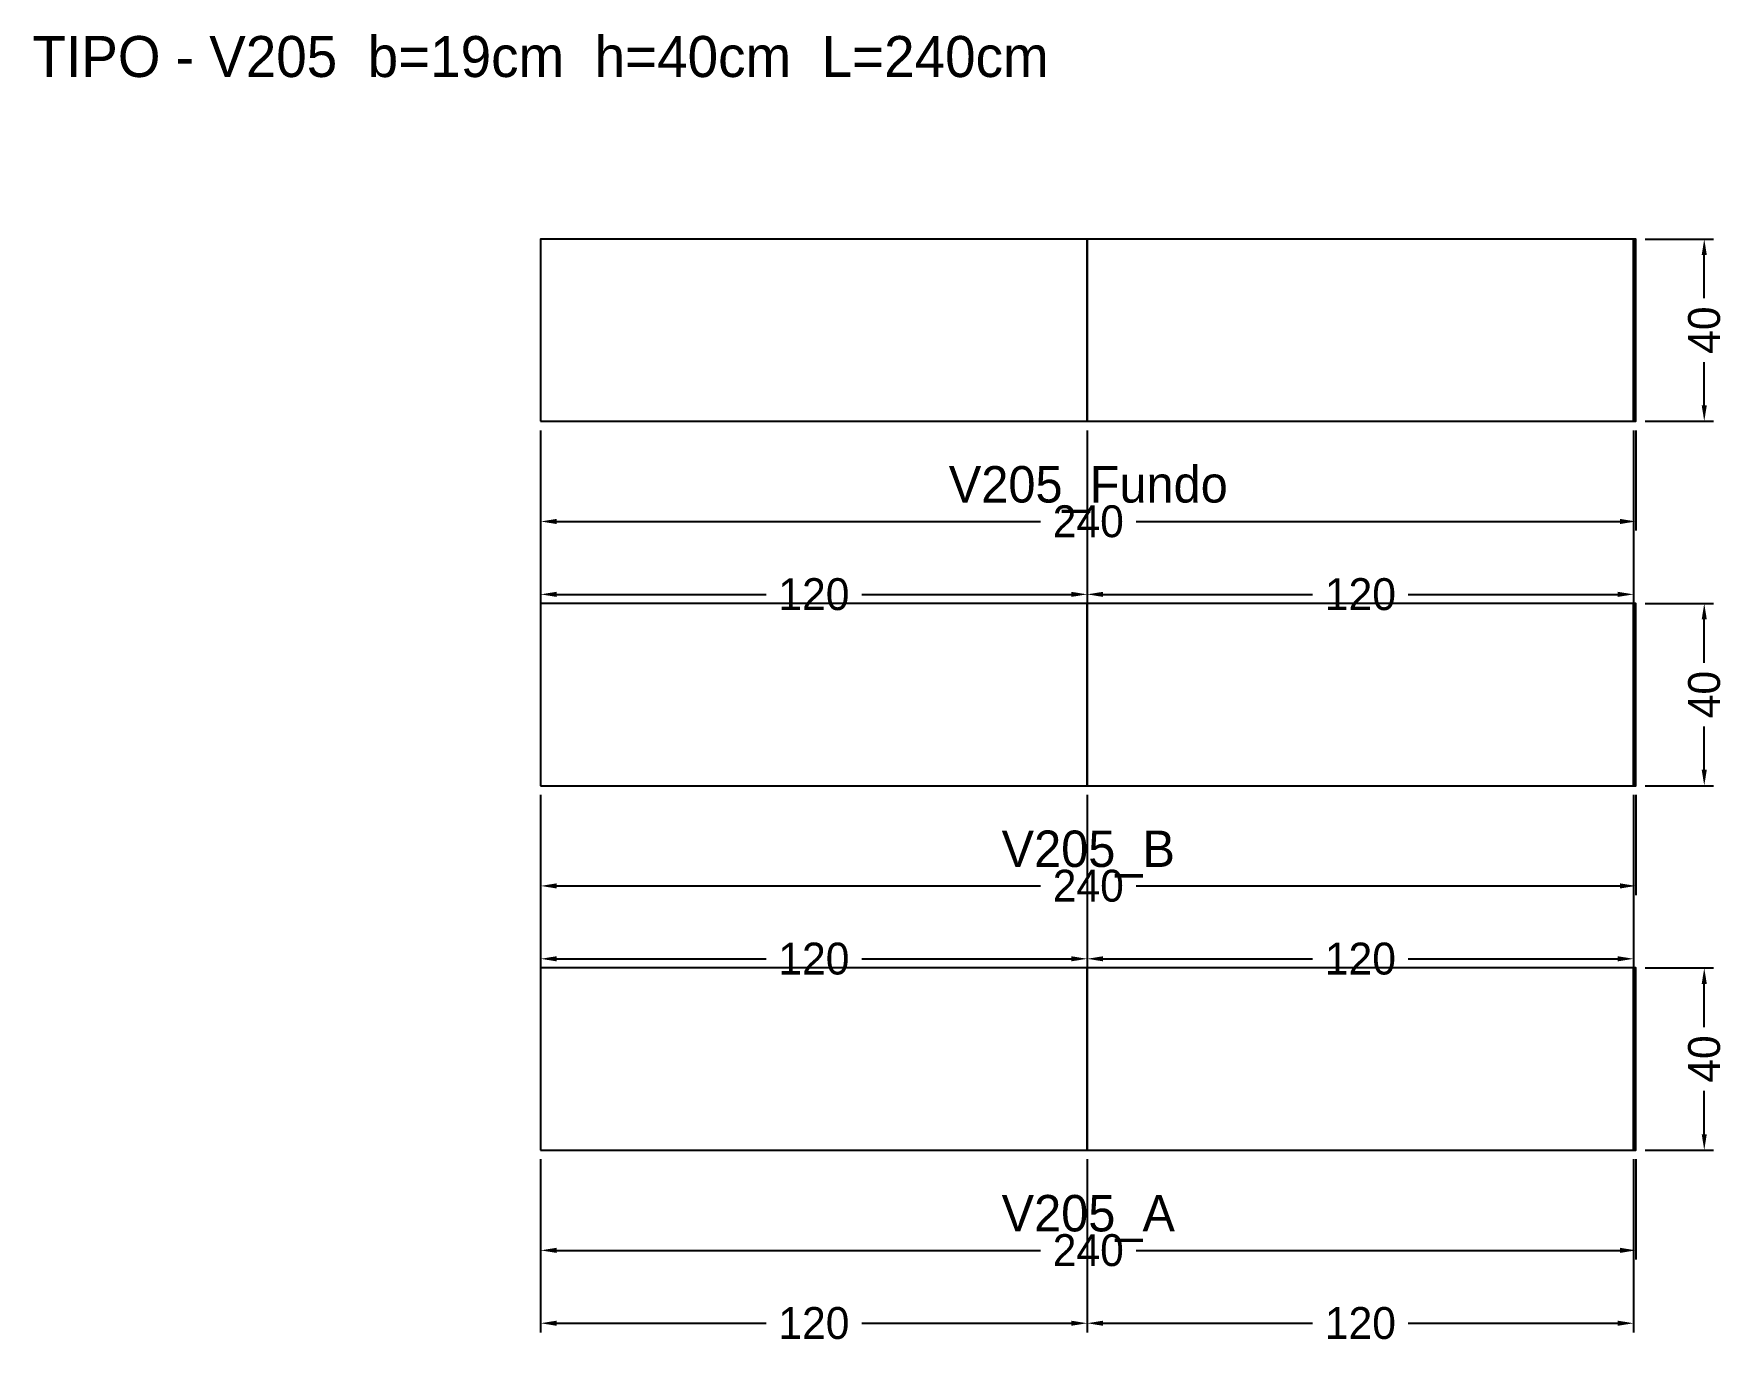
# Model space of a CAD drawing. Header units: metres. Extents: x -111 to 260, y -43 to 245.
import ezdxf

# ---------------------------------------------------------------- set-up
doc = ezdxf.new("R2010")
doc.units = ezdxf.units.M
for name, color, linetype in [('COTA', 3, 'Continuous'), ('NOMENCLATURA', 2, 'Continuous'), ('Paineis', 7, 'Continuous'), ('Texto Secao', 2, 'Continuous')]:
    doc.layers.add(name, color=color, linetype=linetype)
doc.dimstyles.new('COTA_VIG', dxfattribs={"dimtxt": 7, "dimasz": 3.5, "dimexe": 2, "dimexo": 2, "dimgap": 1.5, "dimtad": 1, "dimdec": 1, "dimcen": 2.5, "dimclrd": 3, "dimclre": 3, "dimclrt": 3, "dimazin": 3, "dimtfac": 1, "dimtmove": 0, "dimatfit": 3})

# ---------------------------------------------------------------- blocks, each defined once
blk = doc.blocks.new('_CLOSEDFILLED')
at = {"color": 0, "linetype": 'BYBLOCK'}
blk.add_solid([(-1, 0.16), (0, 0), (-1, -0.16)], dxfattribs=at)
blk = doc.blocks.new('*D1')
at = {"color": 3}
for p, q in [((0, -2), (0, -24)), ((240.5, -2), (240.5, -24)), ((3.5, -22), (109.75, -22)), ((130.75, -22), (237, -22))]:
    blk.add_line(p, q, dxfattribs=at)
at = {"layer": 'Defpoints'}
for p in [(0, 0), (240.5, 0), (0, -22)]:
    blk.add_point(p, dxfattribs=at)
at = {"layer": 'COTA', "color": 3, "xscale": 3.5, "yscale": 3.5, "rotation": 180}
blk.add_blockref('_CLOSEDFILLED', (0, -22), dxfattribs=at)
at = {"layer": 'COTA', "color": 3, "xscale": 3.5, "yscale": 3.5}
blk.add_blockref('_CLOSEDFILLED', (240.5, -22), dxfattribs=at)
at = {"layer": 'COTA', "color": 3, "insert": (120.25, -22), "char_height": 7, "attachment_point": 5}
blk.add_mtext('240', dxfattribs=at)
blk = doc.blocks.new('*D2')
at = {"color": 3}
for p, q in [((0, -2), (0, -40)), ((120, -2), (120, -40)), ((3.5, -38), (49.5, -38)), ((70.5, -38), (116.5, -38))]:
    blk.add_line(p, q, dxfattribs=at)
at = {"layer": 'Defpoints'}
for p in [(0, 0), (120, 0), (0, -38)]:
    blk.add_point(p, dxfattribs=at)
at = {"layer": 'COTA', "color": 3, "xscale": 3.5, "yscale": 3.5, "rotation": 180}
blk.add_blockref('_CLOSEDFILLED', (0, -38), dxfattribs=at)
at = {"layer": 'COTA', "color": 3, "xscale": 3.5, "yscale": 3.5}
blk.add_blockref('_CLOSEDFILLED', (120, -38), dxfattribs=at)
at = {"layer": 'COTA', "color": 3, "insert": (60, -38), "char_height": 7, "attachment_point": 5}
blk.add_mtext('120', dxfattribs=at)
blk = doc.blocks.new('*D3')
at = {"color": 3}
for p, q in [((120, -2), (120, -40)), ((240, -2), (240, -40)), ((123.5, -38), (169.5, -38)), ((190.5, -38), (236.5, -38))]:
    blk.add_line(p, q, dxfattribs=at)
at = {"layer": 'Defpoints'}
for p in [(120, 0), (240, 0), (120, -38)]:
    blk.add_point(p, dxfattribs=at)
at = {"layer": 'COTA', "color": 3, "xscale": 3.5, "yscale": 3.5, "rotation": 180}
blk.add_blockref('_CLOSEDFILLED', (120, -38), dxfattribs=at)
at = {"layer": 'COTA', "color": 3, "xscale": 3.5, "yscale": 3.5}
blk.add_blockref('_CLOSEDFILLED', (240, -38), dxfattribs=at)
at = {"layer": 'COTA', "color": 3, "insert": (180, -38), "char_height": 7, "attachment_point": 5}
blk.add_mtext('120', dxfattribs=at)
blk = doc.blocks.new('*D4')
at = {"color": 3}
for p, q in [((242.5, 40), (257.5, 40)), ((255.5, 27), (255.5, 36.5)), ((255.5, 3.5), (255.5, 13)), ((242.5, 0), (257.5, 0))]:
    blk.add_line(p, q, dxfattribs=at)
at = {"layer": 'Defpoints'}
for p in [(240.5, 40), (240.5, 0), (255.5, 0)]:
    blk.add_point(p, dxfattribs=at)
at = {"layer": 'COTA', "color": 3, "xscale": 3.5, "yscale": 3.5}
for p, rotation in [((255.5, 40), 90), ((255.5, 0), 270)]:
    blk.add_blockref('_CLOSEDFILLED', p, dxfattribs=dict(at, rotation=rotation))
at = {"layer": 'COTA', "color": 3, "insert": (255.5, 20), "char_height": 7, "attachment_point": 5, "rotation": 90}
blk.add_mtext('40', dxfattribs=at)
blk = doc.blocks.new('*D5')
at = {"color": 3}
for p, q in [((0, 78), (0, 56)), ((240.5, 78), (240.5, 56)), ((3.5, 58), (109.75, 58)), ((130.75, 58), (237, 58))]:
    blk.add_line(p, q, dxfattribs=at)
at = {"layer": 'Defpoints'}
for p in [(0, 80), (240.5, 80), (0, 58)]:
    blk.add_point(p, dxfattribs=at)
at = {"layer": 'COTA', "color": 3, "xscale": 3.5, "yscale": 3.5, "rotation": 180}
blk.add_blockref('_CLOSEDFILLED', (0, 58), dxfattribs=at)
at = {"layer": 'COTA', "color": 3, "xscale": 3.5, "yscale": 3.5}
blk.add_blockref('_CLOSEDFILLED', (240.5, 58), dxfattribs=at)
at = {"layer": 'COTA', "color": 3, "insert": (120.25, 58), "char_height": 7, "attachment_point": 5}
blk.add_mtext('240', dxfattribs=at)
blk = doc.blocks.new('*D6')
at = {"color": 3}
for p, q in [((0, 78), (0, 40)), ((120, 78), (120, 40)), ((3.5, 42), (49.5, 42)), ((70.5, 42), (116.5, 42))]:
    blk.add_line(p, q, dxfattribs=at)
at = {"layer": 'Defpoints'}
for p in [(0, 80), (120, 80), (0, 42)]:
    blk.add_point(p, dxfattribs=at)
at = {"layer": 'COTA', "color": 3, "xscale": 3.5, "yscale": 3.5, "rotation": 180}
blk.add_blockref('_CLOSEDFILLED', (0, 42), dxfattribs=at)
at = {"layer": 'COTA', "color": 3, "xscale": 3.5, "yscale": 3.5}
blk.add_blockref('_CLOSEDFILLED', (120, 42), dxfattribs=at)
at = {"layer": 'COTA', "color": 3, "insert": (60, 42), "char_height": 7, "attachment_point": 5}
blk.add_mtext('120', dxfattribs=at)
blk = doc.blocks.new('*D7')
at = {"color": 3}
for p, q in [((120, 78), (120, 40)), ((240, 78), (240, 40)), ((123.5, 42), (169.5, 42)), ((190.5, 42), (236.5, 42))]:
    blk.add_line(p, q, dxfattribs=at)
at = {"layer": 'Defpoints'}
for p in [(120, 80), (240, 80), (120, 42)]:
    blk.add_point(p, dxfattribs=at)
at = {"layer": 'COTA', "color": 3, "xscale": 3.5, "yscale": 3.5, "rotation": 180}
blk.add_blockref('_CLOSEDFILLED', (120, 42), dxfattribs=at)
at = {"layer": 'COTA', "color": 3, "xscale": 3.5, "yscale": 3.5}
blk.add_blockref('_CLOSEDFILLED', (240, 42), dxfattribs=at)
at = {"layer": 'COTA', "color": 3, "insert": (180, 42), "char_height": 7, "attachment_point": 5}
blk.add_mtext('120', dxfattribs=at)
blk = doc.blocks.new('*D8')
at = {"color": 3}
for p, q in [((242.5, 120), (257.5, 120)), ((255.5, 107), (255.5, 116.5)), ((255.5, 83.5), (255.5, 93)), ((242.5, 80), (257.5, 80))]:
    blk.add_line(p, q, dxfattribs=at)
at = {"layer": 'Defpoints'}
for p in [(240.5, 120), (240.5, 80), (255.5, 80)]:
    blk.add_point(p, dxfattribs=at)
at = {"layer": 'COTA', "color": 3, "xscale": 3.5, "yscale": 3.5}
for p, rotation in [((255.5, 120), 90), ((255.5, 80), 270)]:
    blk.add_blockref('_CLOSEDFILLED', p, dxfattribs=dict(at, rotation=rotation))
at = {"layer": 'COTA', "color": 3, "insert": (255.5, 100), "char_height": 7, "attachment_point": 5, "rotation": 90}
blk.add_mtext('40', dxfattribs=at)
blk = doc.blocks.new('*D9')
at = {"color": 3}
for p, q in [((0, 158), (0, 136)), ((240.5, 158), (240.5, 136)), ((3.5, 138), (109.75, 138)), ((130.75, 138), (237, 138))]:
    blk.add_line(p, q, dxfattribs=at)
at = {"layer": 'Defpoints'}
for p in [(0, 160), (240.5, 160), (0, 138)]:
    blk.add_point(p, dxfattribs=at)
at = {"layer": 'COTA', "color": 3, "xscale": 3.5, "yscale": 3.5, "rotation": 180}
blk.add_blockref('_CLOSEDFILLED', (0, 138), dxfattribs=at)
at = {"layer": 'COTA', "color": 3, "xscale": 3.5, "yscale": 3.5}
blk.add_blockref('_CLOSEDFILLED', (240.5, 138), dxfattribs=at)
at = {"layer": 'COTA', "color": 3, "insert": (120.25, 138), "char_height": 7, "attachment_point": 5}
blk.add_mtext('240', dxfattribs=at)
blk = doc.blocks.new('*D10')
at = {"color": 3}
for p, q in [((0, 158), (0, 120)), ((120, 158), (120, 120)), ((3.5, 122), (49.5, 122)), ((70.5, 122), (116.5, 122))]:
    blk.add_line(p, q, dxfattribs=at)
at = {"layer": 'Defpoints'}
for p in [(0, 160), (120, 160), (0, 122)]:
    blk.add_point(p, dxfattribs=at)
at = {"layer": 'COTA', "color": 3, "xscale": 3.5, "yscale": 3.5, "rotation": 180}
blk.add_blockref('_CLOSEDFILLED', (0, 122), dxfattribs=at)
at = {"layer": 'COTA', "color": 3, "xscale": 3.5, "yscale": 3.5}
blk.add_blockref('_CLOSEDFILLED', (120, 122), dxfattribs=at)
at = {"layer": 'COTA', "color": 3, "insert": (60, 122), "char_height": 7, "attachment_point": 5}
blk.add_mtext('120', dxfattribs=at)
blk = doc.blocks.new('*D11')
at = {"color": 3}
for p, q in [((120, 158), (120, 120)), ((240, 158), (240, 120)), ((123.5, 122), (169.5, 122)), ((190.5, 122), (236.5, 122))]:
    blk.add_line(p, q, dxfattribs=at)
at = {"layer": 'Defpoints'}
for p in [(120, 160), (240, 160), (120, 122)]:
    blk.add_point(p, dxfattribs=at)
at = {"layer": 'COTA', "color": 3, "xscale": 3.5, "yscale": 3.5, "rotation": 180}
blk.add_blockref('_CLOSEDFILLED', (120, 122), dxfattribs=at)
at = {"layer": 'COTA', "color": 3, "xscale": 3.5, "yscale": 3.5}
blk.add_blockref('_CLOSEDFILLED', (240, 122), dxfattribs=at)
at = {"layer": 'COTA', "color": 3, "insert": (180, 122), "char_height": 7, "attachment_point": 5}
blk.add_mtext('120', dxfattribs=at)
blk = doc.blocks.new('*D12')
at = {"color": 3}
for p, q in [((242.5, 200), (257.5, 200)), ((255.5, 187), (255.5, 196.5)), ((255.5, 163.5), (255.5, 173)), ((242.5, 160), (257.5, 160))]:
    blk.add_line(p, q, dxfattribs=at)
at = {"layer": 'Defpoints'}
for p in [(240.5, 200), (240.5, 160), (255.5, 160)]:
    blk.add_point(p, dxfattribs=at)
at = {"layer": 'COTA', "color": 3, "xscale": 3.5, "yscale": 3.5}
for p, rotation in [((255.5, 200), 90), ((255.5, 160), 270)]:
    blk.add_blockref('_CLOSEDFILLED', p, dxfattribs=dict(at, rotation=rotation))
at = {"layer": 'COTA', "color": 3, "insert": (255.5, 180), "char_height": 7, "attachment_point": 5, "rotation": 90}
blk.add_mtext('40', dxfattribs=at)

msp = doc.modelspace()

# ---------------------------------------------------------------- linework, layer by layer
at = {"layer": 'Paineis'}
for points in [[(0, 160), (120, 160), (120, 200), (0, 200)], [(120, 160), (240, 160), (240, 200), (120, 200)], [(240, 160), (240.5, 160), (240.5, 200), (240, 200)], [(0, 80), (120, 80), (120, 120), (0, 120)], [(120, 80), (240, 80), (240, 120), (120, 120)], [(240, 80), (240.5, 80), (240.5, 120), (240, 120)], [(0, 0), (120, 0), (120, 40), (0, 40)], [(120, 0), (240, 0), (240, 40), (120, 40)], [(240, 0), (240.5, 0), (240.5, 40), (240, 40)]]:
    msp.add_lwpolyline(points, close=True, dxfattribs=at)

# ---------------------------------------------------------------- texts
at = {"layer": 'NOMENCLATURA', "insert": (0, 240), "char_height": 9, "width": 260.5, "attachment_point": 5}
msp.add_mtext('TIPO - V205  b=19cm  h=40cm  L=240cm', dxfattribs=at)
at = {"layer": 'Texto Secao', "char_height": 8, "width": 260.5, "attachment_point": 5}
for s, insert in [('V205_Fundo', (120.25, 145)), ('V205_B', (120.25, 65)), ('V205_A', (120.25, -15))]:
    msp.add_mtext(s, dxfattribs=dict(at, insert=insert))

# ---------------------------------------------------------------- dimensions: what is measured, and where the dimension line sits
at = {"layer": 'COTA'}
for base, p1, p2, picture, middle in [((255.5, 160), (240.5, 160), (240.5, 200), '*D12', (255.5, 180)), ((255.5, 80), (240.5, 80), (240.5, 120), '*D8', (255.5, 100)), ((255.5, 0), (240.5, 0), (240.5, 40), '*D4', (255.5, 20))]:
    dim = msp.add_linear_dim(base=base, p1=p1, p2=p2, angle=90, dimstyle='COTA_VIG', dxfattribs=at)
    dim.commit()
    dim.dimension.update_dxf_attribs({"geometry": picture, "text_midpoint": middle})
for base, p1, p2, picture, middle in [((0, 138), (0, 160), (240.5, 160), '*D9', (120.25, 138)), ((0, 122), (0, 160), (120, 160), '*D10', (60, 122)), ((120, 122), (120, 160), (240, 160), '*D11', (180, 122)), ((0, 58), (0, 80), (240.5, 80), '*D5', (120.25, 58)), ((0, 42), (0, 80), (120, 80), '*D6', (60, 42)), ((120, 42), (120, 80), (240, 80), '*D7', (180, 42)), ((0, -22), (0, 0), (240.5, 0), '*D1', (120.25, -22)), ((0, -38), (0, 0), (120, 0), '*D2', (60, -38)), ((120, -38), (120, 0), (240, 0), '*D3', (180, -38))]:
    dim = msp.add_linear_dim(base=base, p1=p1, p2=p2, dimstyle='COTA_VIG', dxfattribs=at)
    dim.commit()
    dim.dimension.update_dxf_attribs({"geometry": picture, "text_midpoint": middle})

doc.saveas('drawing.dxf')
